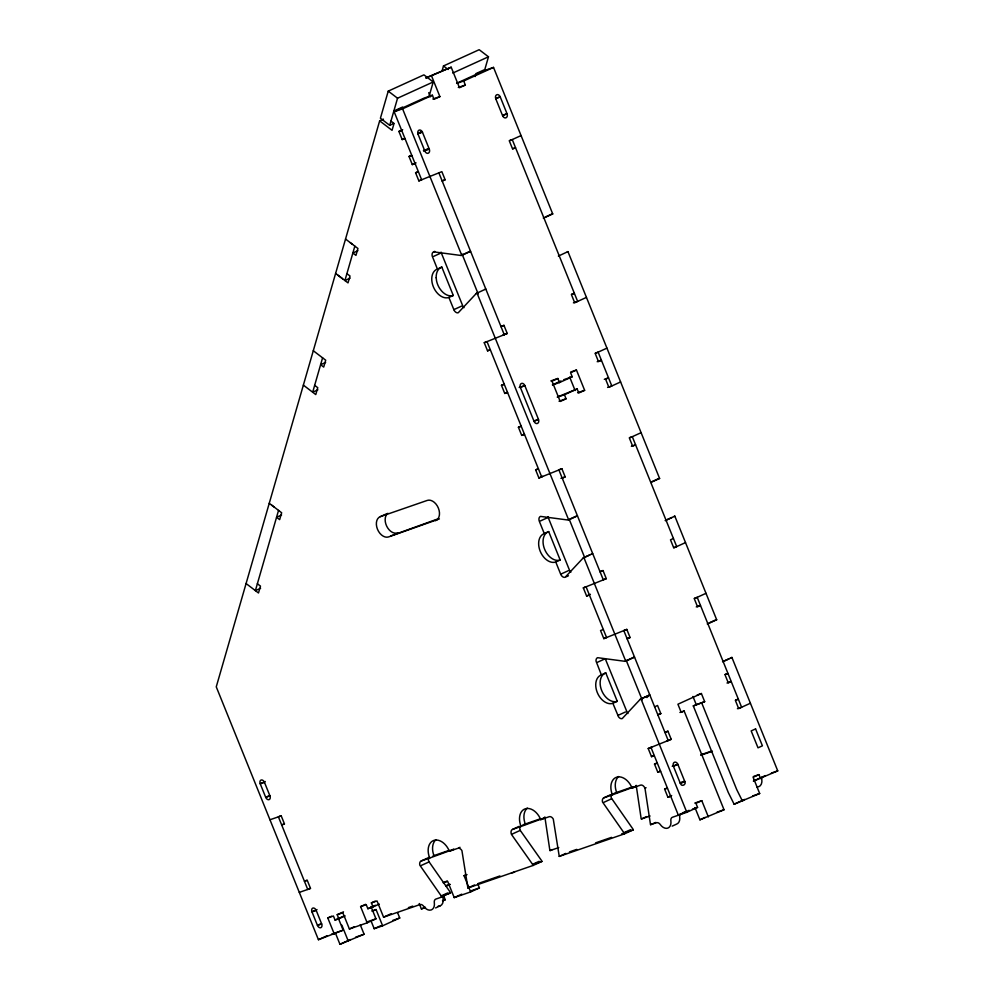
<?xml version="1.0" encoding="UTF-8"?>
<svg xmlns="http://www.w3.org/2000/svg" width="994" height="994" viewBox="0 0 994 994"><rect width="100%" height="100%" fill="white"/><g stroke="black" fill="none" stroke-linecap="round" stroke-linejoin="round"><path stroke-width="1.49" d="M383.435 119.143L379.658 120.858L216.257 686.842L318.428 939.703L343.154 930.173L338.233 917.996M429.035 96.505L433.235 81.955L423.929 74.861L388.244 91.125L380.416 118.236L389.723 125.331L393.624 123.542M278.544 510.394L255.383 590.635L260.602 588.262M322.59 357.828L312.675 392.208L317.881 389.834M354.846 246.139L344.918 280.519L350.124 278.146M389.723 125.331L397.55 98.22L433.235 81.955M441.97 71.245L443.486 65.952L479.183 49.7L488.476 56.795L484.799 69.555L475.989 73.593L475.132 76.563M569.997 518.992L576.595 515.985A4.398 2.97 65.5 0 0 577.464 515.886L568.667 519.887L477.008 293.031A4.398 2.982 65.5 0 0 476.275 293.478L458.259 312.737A4.386 2.97 65.5 0 1 454.159 310.377L448.89 297.479A15.332 10.387 65.5 0 1 433.309 286.682A15.332 10.387 65.5 0 1 437.41 269.063L432.241 256.141A4.386 2.97 65.5 0 1 433.67 251.867L434.763 251.358M591.952 554.006A4.361 2.957 65.5 0 1 592.685 553.559L583.888 557.559A4.361 2.957 65.5 0 0 583.155 558.007L565.139 577.265A4.386 2.97 65.5 0 1 560.678 574.172L555.77 562.008A15.332 10.387 65.5 0 1 540.189 551.21A15.332 10.387 65.5 0 1 544.29 533.604L539.369 521.428A4.374 2.97 65.5 0 1 540.537 516.395L567.798 519.999A4.398 2.97 65.5 0 0 568.667 519.887M646.92 697.577L649.045 695.303A4.374 2.957 65.5 0 1 649.778 694.856L640.981 698.869A4.374 2.957 65.5 0 0 640.235 699.316L622.232 718.575A4.386 2.97 65.5 0 1 618.579 716.91L612.863 703.305A15.332 10.387 65.5 0 1 597.282 692.507A15.332 10.387 65.5 0 1 601.382 674.901L596.052 661.159A4.386 2.97 65.5 0 1 597.63 657.693L624.878 661.296A4.398 2.982 65.5 0 0 625.76 661.196L634.557 657.183A4.398 2.982 65.5 0 1 633.675 657.295L627.077 660.302M425.991 77.781L451.189 67.219L459.464 87.72L465.341 85.049L463.701 80.986L456.668 83.421M426.004 78.079L451.189 67.219M452.792 73.047L488.476 56.795M402.657 107.004L393.848 111.005L421.692 179.902M456.619 83.285L485.084 70.326L493.521 67.406L552.726 213.934L543.917 217.947A4.411 2.994 65.5 0 1 543.271 218.059M432.402 95.238L423.966 98.157L394.146 111.738L402.582 108.831L432.402 95.238L434.043 99.301L439.907 96.629L431.632 76.128M463.701 80.986L493.521 67.406M404.993 138.588L402.185 139.57L398.905 131.444L402.682 129.729M402.185 139.57L404.695 138.415M422.226 131.668L417.828 133.668L424.885 151.125A3.293 2.41 70.9 0 0 428.315 153.175A3.293 2.41 70.9 0 0 429.284 149.125L422.226 131.668L418.014 133.121M495.795 98.816L500.193 96.803L507.027 113.714A3.28 2.41 70.9 0 1 506.045 117.764A3.28 2.41 70.9 0 1 502.616 115.726L495.782 98.816A3.293 2.41 70.9 0 1 496.764 94.765A3.293 2.41 70.9 0 1 500.193 96.803L495.969 98.269M415.107 163.625L412.299 164.594L409.019 156.48L411.528 155.325M424.662 150.579L429.06 148.578L423.444 150.516M502.616 115.726L507.027 113.714L502.802 115.18M412.299 164.594L416.064 162.879M442.206 181.094L445.138 179.765L441.858 171.651L418.872 180.883L415.591 172.77L418.114 171.614M418.872 180.883L421.394 179.74M521.055 135.569L509.326 140.912L512.606 149.025L515.538 147.696L512.73 148.665M357.877 250.724L352.858 253.023L355.951 255.383L357.939 248.5L345.539 239.045M433.595 256.39L441.299 252.886L441.038 252.128M463.117 254.464L469.715 251.457A4.374 2.97 65.5 0 0 470.584 251.345L461.788 255.359A4.374 2.97 65.5 0 1 460.918 255.47L433.67 251.867M545.246 217.052L551.844 214.045A4.411 2.994 65.5 0 0 552.726 213.934M437.41 269.063L441.808 267.063L453.289 295.479L448.89 297.479M476.275 293.478L485.805 289.03A4.398 2.982 65.5 0 0 485.072 289.478M558.404 256.067L567.947 251.619L659.606 478.474L650.797 482.475M325.634 362.412L320.615 364.711L323.709 367.072L325.697 360.201L313.296 350.733M453.811 309.656L461.514 306.14M501.026 326.703L503.958 325.361L507.238 333.475L484.264 342.719L487.545 350.832L490.353 349.863M484.264 342.719L486.774 341.563M586.448 297.405L574.706 302.748L571.426 294.634L574.37 293.292L571.55 294.261M487.545 350.832L490.054 349.689M507.574 392.468L504.753 393.438L501.473 385.324L503.995 384.181M504.753 393.438L507.275 392.295M520.409 387.548L524.807 385.548L538.475 419.369A3.293 2.41 70.9 0 1 537.493 423.407A3.293 2.41 70.9 0 1 534.064 421.369L520.409 387.548A3.293 2.41 70.9 0 1 521.378 383.498A3.293 2.41 70.9 0 1 524.807 385.548L519.179 387.486M606.936 348.136L595.207 353.479L598.487 361.592L601.42 360.263L597.195 361.717M557.41 397.004L577.141 388.94L578.781 392.99L584.646 390.319L576.445 370.029L570.581 372.7L572.221 376.763L559.51 382.553L557.87 378.49L552.005 381.162L560.206 401.452L566.071 398.78L564.43 394.73L557.398 397.153M552.49 384.827L560.964 380.963M281.588 514.979L276.568 517.278L279.662 519.638L281.65 512.767L269.25 503.299M564.43 394.73L577.141 388.94M524.509 434.403L521.701 435.384L518.421 427.258L520.931 426.115M534.064 421.369L538.475 419.369L534.25 420.822M620.604 381.957L608.875 387.3L605.594 379.174L608.527 377.844L604.302 379.298M521.701 435.384L524.211 434.229M439.41 518.905L388.592 536.922A10.959 7.418 65.5 0 1 377.459 529.206A10.959 7.418 65.5 0 1 380.391 516.631L386.989 513.625M562.244 478.213L565.176 476.871L561.896 468.758L538.922 477.99L535.642 469.876L538.152 468.733M390.791 535.915L438.391 518.731M538.922 477.99L542.687 476.275M641.105 432.676L629.364 438.019L632.644 446.144L635.576 444.803L631.364 446.269M540.475 520.918L548.166 517.414A4.374 2.97 65.5 0 1 547.918 516.656M652.126 481.581L658.724 478.574A4.398 2.982 65.5 0 0 659.606 478.474M544.29 533.604L548.688 531.591L560.169 560.007L555.77 562.008M707.243 623.897A4.398 2.982 65.5 0 0 707.89 623.785L716.686 619.771L674.827 516.147L666.017 520.148A4.386 2.97 65.5 0 0 665.446 520.458M583.155 558.007L589.753 555M665.284 520.595L671.882 517.588M560.691 574.184L568.382 570.68M566.245 576.768L568.444 575.762M600.09 571.885L603.023 570.556L606.303 578.67L583.329 587.901L586.609 596.015L589.417 595.046M673.423 538.487L670.49 539.817L673.77 547.942L685.512 542.587M583.329 587.901L585.839 586.758M586.609 596.015L590.374 594.3M265.274 781.52L260.242 783.806L265.709 797.337A3.293 2.224 65.5 0 0 269.051 799.648A3.293 2.224 65.5 0 0 269.933 795.871L264.466 782.353A3.293 2.224 65.5 0 0 261.124 780.029A3.293 2.224 65.5 0 0 260.242 783.806L264.466 782.353M603.358 629.537L600.538 630.519L603.818 638.633L606.34 637.489M627.152 638.856L630.084 637.514L626.804 629.401L603.818 638.633M706.001 593.319L694.272 598.661L697.552 606.787L700.484 605.445L696.26 606.912M269.672 795.535L265.709 797.337L269.933 795.871M597.556 662.228L605.259 658.724L627.376 712.897A4.386 2.97 65.5 0 0 627.935 713.543M281.004 815.652L278.407 816.844L307.742 889.456L310.339 888.263M709.219 622.89L715.817 619.883A4.398 2.982 65.5 0 0 716.686 619.771M601.382 674.901L605.781 672.901L617.262 701.304L612.863 703.305M284.197 823.815L281.675 824.958L284.495 823.989L281.215 815.875L269.97 819.764M753.452 781.147L777.743 770.872L731.907 657.444L723.11 661.457A4.386 2.97 65.5 0 0 722.539 661.755M640.235 699.316L646.846 696.309M723.694 661.296L728.975 658.898M617.771 715.481L625.474 711.977M654.611 706.833L657.543 705.491L660.824 713.605L657.891 714.947M760.621 778.662L758.981 774.612L753.117 777.283L759.677 793.51L734.131 804.221L728.279 792.479L693.303 705.902L704.671 701.652L701.391 693.526L677.92 704.224L681.201 712.338L684.133 710.996L724.03 809.75L699.913 819.814L694.992 807.637M306.972 880.187L304.462 881.33L307.27 880.361L310.55 888.474L299.306 892.376M693.303 705.902L704.671 701.652M664.998 732.528L667.931 731.199L671.211 739.312L648.225 748.544L651.505 756.658L654.313 755.688M648.225 748.544L652.002 746.829M750.408 703.23L738.679 708.585L735.398 700.459L738.331 699.13L735.523 700.099M429.582 857.188A4.386 2.97 65.5 0 0 428.65 861.226L450.021 891.891A4.61 3.131 65.5 0 1 450.481 892.724L441.671 896.737A4.61 3.131 65.5 0 0 441.212 895.905L419.853 865.227A4.386 2.97 65.5 0 1 421.27 860.953L428.973 857.449M651.505 756.658L654.027 755.515M429.706 858.033L453.798 849.224L449.387 851.237A15.332 10.387 65.5 0 0 433.806 840.427A15.332 10.387 65.5 0 0 429.706 858.033L421.27 860.953M317.011 909.572L311.979 911.858L317.446 925.389A3.293 2.224 65.5 0 0 320.789 927.7A3.293 2.224 65.5 0 0 321.658 923.923L316.204 910.405A3.293 2.224 65.5 0 0 312.861 908.081A3.293 2.224 65.5 0 0 311.979 911.858L316.204 910.405M458.93 847.807L460.023 847.31M421.195 865.488L428.899 861.984M660.625 771.232L657.792 772.214L654.512 764.1L657.022 762.957M520.148 826.548A4.374 2.97 65.5 0 0 520.247 830.388L541.357 860.307A4.361 2.957 65.5 0 1 541.941 861.425L533.144 865.439A4.361 2.957 65.5 0 0 532.56 864.32L511.45 834.401A4.374 2.97 65.5 0 1 512.618 829.369L519.216 826.362M521.055 826.449L545.134 817.64L540.736 819.64A15.332 10.387 65.5 0 0 525.155 808.843A15.332 10.387 65.5 0 0 521.055 826.449L512.618 829.369M334.357 934.186L327.796 917.947L331.574 916.232M512.544 833.891L520.247 830.388M345.142 915.896L338.855 918.754L337.214 914.691L343.502 911.833M321.224 923.674L317.446 925.389L321.671 923.923M371.048 906.652L375.968 918.829L367.159 922.842L360.611 906.603L365.63 904.316M657.792 772.214L660.302 771.071M379.31 904.068L373.023 906.938L371.383 902.875L375.16 901.16M327.796 917.947L333.425 916.008L335.065 920.071L343.862 916.058M611.496 794.964A4.374 2.97 65.5 0 0 611.335 798.045L632.706 828.71A4.361 2.957 65.5 0 1 633.29 829.841L624.493 833.842A4.361 2.957 65.5 0 0 623.909 832.724L602.538 802.046A4.374 2.97 65.5 0 1 603.967 797.772L609.098 795.436M609.459 795.275L610.564 794.765M673.435 766.324L677.846 764.324L684.878 781.731C686.481 784.713 681.524 787.099 680.48 783.732L673.435 766.324A3.293 2.41 70.9 0 1 674.417 762.274A3.293 2.41 70.9 0 1 677.846 764.324L672.217 766.262M612.403 794.852L636.483 786.043L632.085 788.043A15.332 10.387 65.5 0 0 616.504 777.246A15.332 10.387 65.5 0 0 612.403 794.852L603.967 797.772M701.13 754.434L702.236 753.937M360.611 906.603L366.227 904.664L367.867 908.715L375.409 905.285M603.892 802.307L611.596 798.791M372.539 911.163L376.067 909.56L382.628 925.799L399.737 917.996L397.55 912.591M632.085 788.043L640.521 785.136A4.386 2.97 65.5 0 1 644.969 788.217L646.075 787.72M318.428 939.703L327.225 935.689M443.287 882.747L447.064 881.019M477.779 883.865L479.419 887.915L470.622 891.929L464.061 875.702L466.584 874.546M337.214 914.691L342.843 912.753L349.391 928.98L354.423 926.694M446.194 886.226L449.959 884.511M670.714 796.269L667.906 797.25L664.626 789.124L667.136 787.981M371.383 902.875L377.012 900.937L383.572 917.164L391.114 913.734M680.269 783.235L684.667 781.234L680.455 782.688M441.212 895.905L447.809 892.898M335.587 933.478L339.96 944.3L350.422 939.541M370.911 920.593L374.191 928.707L380.764 925.712M339.96 944.3L364.09 934.236L360.263 924.768M419.219 903.534L421.406 908.951L425.183 907.236M449.387 851.237L457.824 848.317A4.386 2.97 65.5 0 1 461.937 850.678L467.901 888.002L474.511 884.995M544.861 816.931L549.757 849.684L550.042 850.591L552.242 849.584M667.906 797.25L671.671 795.523M442.74 900.887L445.25 899.744L443.61 895.681M443.436 882.834L447.66 881.367L454.221 897.607L461.763 894.165M435.596 907.944L439.994 905.932M532.56 864.32L539.158 861.313M540.736 819.64L549.173 816.72A4.386 2.97 65.5 0 1 553.285 819.093L559.249 856.406L565.847 853.399M636.197 785.347L641.031 817.789A4.374 2.97 65.5 0 0 641.391 818.994L646.672 816.583M623.909 832.724L630.507 829.717M708.349 816.894L701.789 800.667L695.924 803.338L697.564 807.389L686.804 812.297L672.441 817.267A4.374 2.97 65.5 0 0 670.875 820.882A8.76 5.939 65.5 0 1 667.757 828.126A8.76 5.939 65.5 0 1 660.277 824.548A4.374 2.97 65.5 0 0 656.525 822.759L650.486 824.523L644.969 788.217M650.598 824.821L655.878 822.411M689.128 810.309L678.368 815.217L651.045 747.575M753.502 780.986L760.857 777.643M761.404 777.383L765.355 775.593M672.168 826.126L676.566 824.125A8.76 5.939 65.5 0 0 679.685 816.882A4.374 2.97 65.5 0 1 680.48 813.726M699.913 819.814L705.144 817.428M734.131 804.221L744.668 799.424M458.309 87.472L465.341 85.049M432.887 99.052L439.907 96.629M398.905 131.444L401.713 130.475M418.238 133.681L422.45 132.214A3.293 2.41 70.9 0 0 419.021 130.177A3.293 2.41 70.9 0 0 418.052 134.215M423.655 151.076L429.284 149.125M409.019 156.48L411.827 155.499M415.591 172.77L418.412 171.788M509.45 140.552L512.258 139.582L577.638 301.406L573.426 302.872M442.33 180.734L445.138 179.765M501.15 326.33L503.958 325.361M503.026 334.941L507.238 333.475M501.473 385.324L504.293 384.355M595.331 353.118L598.139 352.137L611.807 385.958L607.582 387.424M570.829 371.98L576.445 370.029M550.838 380.926L557.87 378.49M563.784 379.683L572.221 376.763M552.478 384.976L559.51 382.553M577.613 392.754L584.646 390.319M559.038 401.216L566.071 398.78M518.421 427.258L521.229 426.289M380.391 516.631L427.258 500.417A10.959 7.418 65.5 0 1 438.391 508.133A10.959 7.418 65.5 0 1 435.459 520.707M535.642 469.876L538.45 468.907M629.488 437.658L632.296 436.689L676.703 546.601L673.895 547.57M559.088 469.727L561.896 468.758M560.964 478.338L565.176 476.871M600.214 571.525L603.023 570.556M603.495 579.639L606.303 578.67M694.396 598.301L697.204 597.332L741.611 707.243L737.399 708.697M623.983 630.37L626.804 629.401M627.264 638.483L630.084 637.514M725.135 674.392L727.943 673.423L725.011 674.764L728.291 682.878L731.224 681.536L727.012 683.002M697.167 694.992L701.391 693.526M658.016 714.587L660.824 713.605M679.921 712.462L684.133 710.996M665.123 732.168L667.931 731.199M666.986 740.766L671.211 739.312M654.512 764.1L657.32 763.131M701.752 754.471L711.592 751.066M700.72 755.303L712.425 751.253M432.999 855.933L449.077 850.379M522.881 824.846L540.425 818.783M614.23 793.262L633.24 786.689M680.654 783.185L684.878 781.731M664.626 789.124L667.459 788.143M335.065 920.071L338.855 918.754M367.867 908.715L373.023 906.938M464.061 875.702L466.882 874.72M753.365 776.55L758.981 774.612M371.843 911.013L376.067 909.56M445.958 885.617L449.872 884.262M771.406 773.059L777.743 770.872M550.042 850.591L558.74 847.584M641.391 818.994L650.088 815.987M694.756 803.09L701.789 800.667M692.495 809.141L697.564 807.389M331.574 934.186L343.154 930.173M367.768 921.662L375.968 918.829M408.385 907.621L412.746 906.106M445.859 894.662L450.605 893.022M478.151 883.492L499.907 875.962M534.697 863.935L541.941 861.425M569.5 851.895L576.756 849.385M595.592 842.875L611.546 837.358M621.697 833.842L633.29 829.841M682.418 812.844L685.984 811.613M349.391 928.98L367.159 922.842M383.572 917.164L419.965 904.577A4.374 2.97 65.5 0 1 423.705 906.366A8.76 5.939 65.5 0 0 431.197 909.945A8.76 5.939 65.5 0 0 434.316 902.701A4.374 2.97 65.5 0 1 435.869 899.073L441.796 897.023M467.901 888.002L533.144 865.439M559.249 856.406L624.493 833.842M442.516 900.688L445.25 899.744M471.218 890.761L479.419 887.915M421.406 908.951L425.507 907.534M454.221 897.607L470.622 891.929M392.705 920.432L399.737 917.996M752.644 795.946L759.677 793.51M374.191 928.707L382.628 925.799M355.653 937.156L364.09 934.236M716.997 812.185L724.03 809.75M443.486 65.952L448.145 69.505M397.55 98.22L388.244 91.125M390.94 121.082L394.046 123.442L392.058 130.326L379.658 120.858M350.186 242.598L352.51 244.362M346.894 273.648L350 276.009L348.012 282.892L335.612 273.425M337.935 275.201L342.595 278.755M314.651 385.337L317.757 387.697L315.769 394.581L303.369 385.113M271.573 505.076L273.897 506.853M257.371 583.751L260.478 586.112L258.49 592.983L246.09 583.54M742.568 801.313L736.716 789.559L701.739 702.982M569.649 376.999L575.116 390.53M692.955 696.446L696.235 704.56M428.712 92.715L430.377 96.816M438.926 172.981L504.306 334.816M558.963 470.087L603.37 579.999M623.872 630.73L668.279 740.642M462.024 253.967L478.176 293.926M569.289 519.452L584.77 557.771M626.145 660.178L642.174 699.826M402.582 108.831L461.788 255.359M583.888 557.559L625.76 661.196M640.981 698.869L686.804 812.297M487.072 341.737L541.73 477.021M586.137 586.932L606.626 637.663M441.299 252.886L462.956 306.363A4.386 2.97 65.5 0 0 463.962 307.705M548.166 517.414L569.487 570.171A4.374 2.97 65.5 0 0 570.842 572.233M341.837 925.153L348.397 941.38M436.18 277.773L436.515 280.631A15.332 10.387 65.5 0 0 439.671 288.446L441.448 290.82A15.332 10.387 65.5 0 0 453.289 295.466M436.18 277.786A15.332 10.387 65.5 0 1 441.821 267.075M560.169 560.007A15.345 10.387 65.5 0 1 544.588 549.197A15.345 10.387 65.5 0 1 548.7 531.591M617.262 701.304A15.332 10.387 65.5 0 1 601.681 690.507A15.332 10.387 65.5 0 1 605.781 672.901M611.844 794.405A4.374 2.97 65.5 0 1 612.764 793.771M520.496 826.002A4.374 2.97 65.5 0 1 520.931 825.604M443.349 896.377A4.374 2.97 65.5 0 0 443.113 898.688A8.76 5.939 65.5 0 1 438.192 906.143M443.908 895.544A4.374 2.97 65.5 0 1 444.666 895.072M397.389 532.908A10.959 7.418 65.5 0 1 386.691 526.174A10.959 7.418 65.5 0 1 387.908 513.277M616.802 792.852A15.332 10.387 65.5 0 1 618.666 776.513M434.105 856.033A15.332 10.387 65.5 0 1 435.968 839.694M525.453 824.448A15.32 10.375 65.5 0 1 527.317 808.122M514.842 871.589A8.76 5.939 65.5 0 1 511.525 872.744M756.881 786.925A8.76 5.939 65.5 0 0 761.814 779.47A4.374 2.97 65.5 0 1 762.05 777.146M753.812 780.315A4.374 2.97 65.5 0 1 754.57 779.855M731.174 657.891A4.386 2.97 65.5 0 1 731.907 657.444M674.081 516.594A4.386 2.97 65.5 0 1 674.827 516.147M567.214 252.066A4.398 2.982 65.5 0 1 567.947 251.619M558.578 255.93A4.398 2.982 65.5 0 1 559.15 255.62M755.577 728.913L751.178 730.913L758.012 747.823L762.41 745.823L755.577 728.913"/></g></svg>
